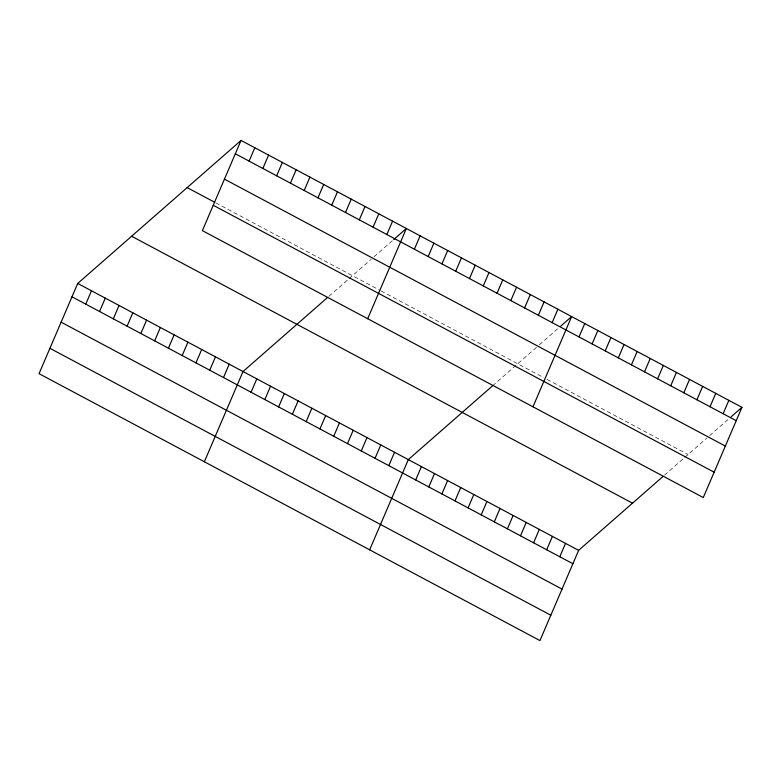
<?xml version="1.0" encoding="UTF-8"?>
<svg xmlns="http://www.w3.org/2000/svg" width="781" height="781" viewBox="0 0 781 781"><rect width="100%" height="100%" fill="white"/><g stroke="black" fill="none" stroke-linecap="round" stroke-linejoin="round"><path stroke-width="0.59" stroke-dasharray="3.9 2.93" d="M328.889 296.331L347.399 280.115M349.078 278.641L371.307 259.175M374.001 256.812L392.872 240.294M492.508 385.882L536.606 347.262M539.3 344.899L558.171 328.381M664.494 475.17L683.004 458.955M684.683 457.481L706.912 438.014M709.607 435.652L728.478 419.133M215.761 202.855L379.996 290.376M381.06 290.942L543.947 377.74M546.973 379.351L688.051 454.532"/><path stroke-width="1.17" d="M241.046 140.414L202.377 230.639L703.281 497.556L741.95 407.331L241.046 140.414L77.719 283.444L39.05 373.669L539.954 640.586L578.623 550.361L662.815 476.644M85.764 304.151L91.494 290.786M99.538 311.492L105.269 298.117M113.313 318.833L119.044 305.459M127.088 326.175L132.819 312.8M140.863 333.516L146.594 320.142M154.638 340.858L160.369 327.483M168.413 348.199L174.143 334.824M249.09 161.12L254.821 147.746M182.188 355.531L187.918 342.166M262.865 168.462L268.596 155.087M195.963 362.872L201.693 349.507M276.64 175.803L282.371 162.428M209.738 370.214L215.468 356.849M290.415 183.144L296.145 169.77M223.512 377.555L229.243 364.19M304.19 190.486L309.92 177.111M204.349 461.747L243.018 371.522L327.21 297.795M317.965 197.827L323.695 184.453M251.062 392.238L256.793 378.863M331.74 205.169L337.47 191.794M264.837 399.579L270.568 386.204M345.514 212.5L351.245 199.135M278.612 406.921L284.343 393.546M359.289 219.842L365.02 206.477M292.387 414.262L298.117 400.887M373.064 227.183L378.795 213.818M306.162 421.603L311.892 408.229M386.839 234.525L392.57 221.15M319.937 428.945L325.667 415.57M367.675 318.716L406.345 228.491L393.77 239.513M333.712 436.276L339.442 422.911M414.389 249.207L420.119 235.833M347.486 443.618L353.217 430.253M428.164 256.549L433.894 243.174M361.261 450.959L366.992 437.594M441.939 263.89L447.669 250.516M375.036 458.301L380.767 444.926M455.714 271.232L461.444 257.857M388.811 465.642L394.542 452.267M469.488 278.573L475.219 265.198M369.647 549.834L408.317 459.609L492.508 385.882M483.263 285.905L488.994 272.54M415.687 479.964L421.418 466.589M497.038 293.246L502.769 279.881M428.789 486.944L434.519 473.569M510.813 300.587L516.544 287.223M441.89 493.924L447.62 480.559M524.588 307.929L530.319 294.564M454.991 500.904L460.722 487.539M538.363 315.27L544.093 301.896M468.092 507.884L473.823 494.519M552.138 322.612L557.868 309.237M481.194 514.874L486.924 501.5M532.974 406.803L571.643 316.578L560.865 326.019M494.295 521.854L500.025 508.48M579.014 336.933L584.744 323.559M507.396 528.835L513.127 515.46M592.115 343.913L597.846 330.539M520.488 535.815L526.218 522.44M605.216 350.894L610.947 337.519M533.589 542.795L539.32 529.42M618.318 357.874L624.048 344.509M546.69 549.775L552.421 536.401M631.419 364.854L637.15 351.489M559.792 556.755L565.522 543.381M644.51 371.834L650.241 358.469M657.612 378.824L663.342 365.449M670.713 385.804L676.444 372.43M683.814 392.784L689.545 379.41M696.916 399.765L702.646 386.39M710.017 406.745L715.747 393.37M723.118 413.725L728.849 400.35M731.172 416.771L741.95 407.331M235.315 153.779L736.219 420.705M224.44 179.142L725.354 446.068M187.147 187.606L214.697 202.289M213.242 205.276L714.146 472.202M131.618 236.243L632.522 503.169M77.719 283.444L578.623 550.361M71.989 296.809L572.893 563.736M61.123 322.172L562.027 589.099M49.916 348.306L550.83 615.233"/></g></svg>
